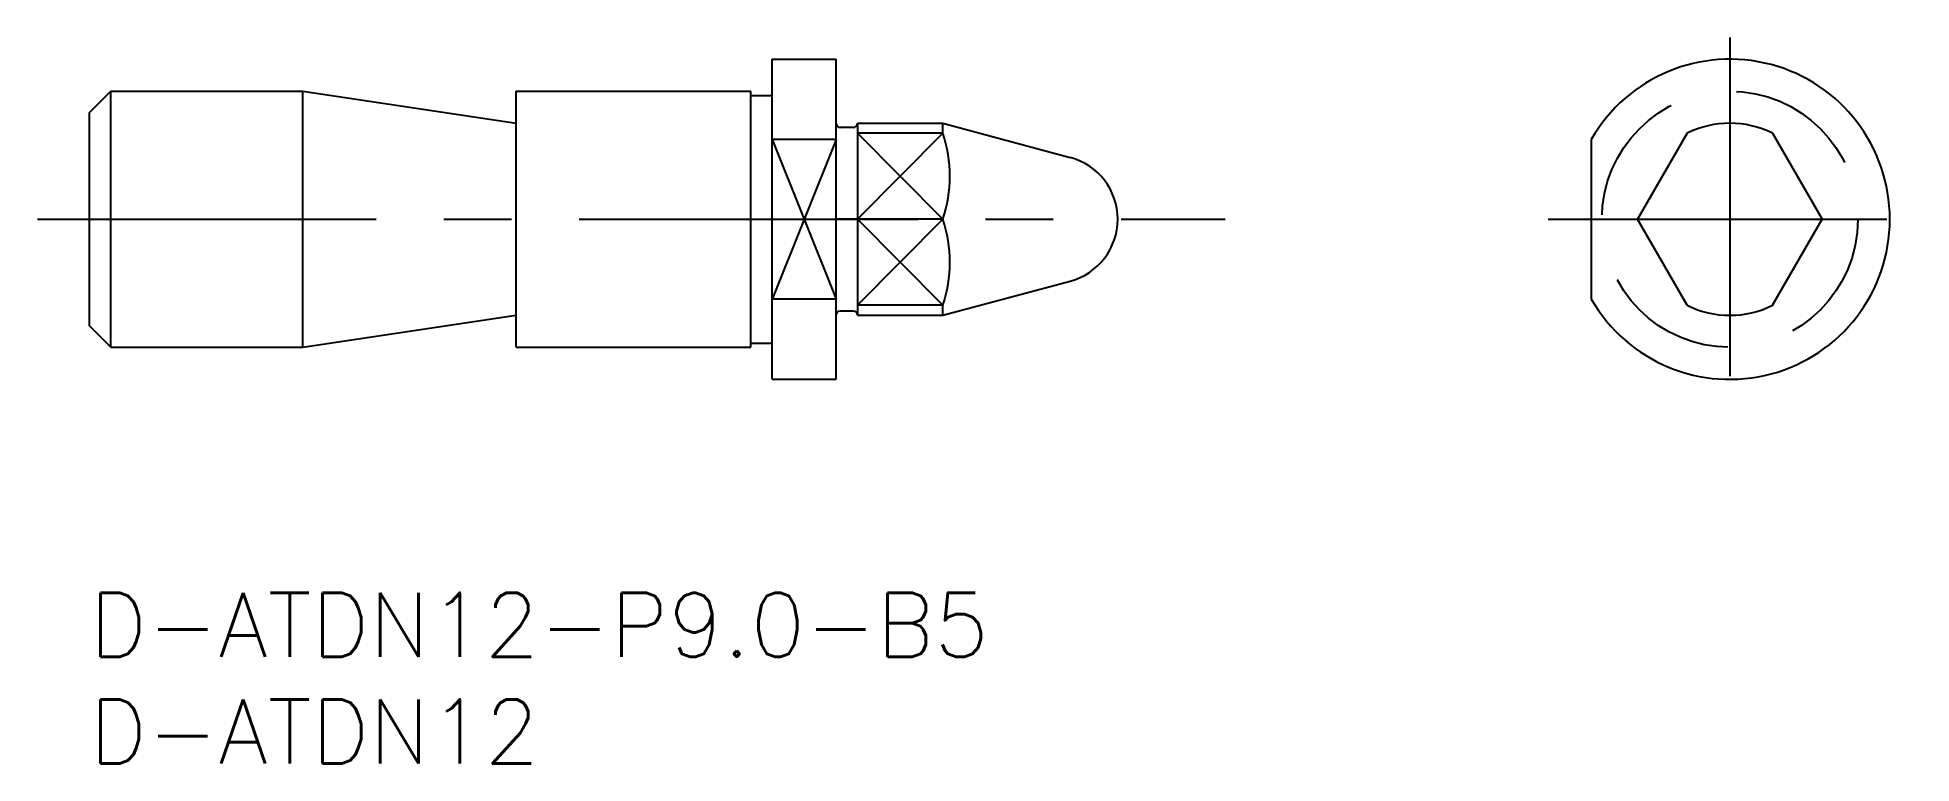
# Model space of a CAD drawing. Extents: x -2.4 to 85.4, y -8 to 26.
import ezdxf

# ---------------------------------------------------------------- set-up
doc = ezdxf.new("R2010")
doc.units = 0
doc.header["$LTSCALE"] = 0.5
doc.linetypes.add('CENTER', pattern=[50.8, 31.75, -6.35, 6.35, -6.35])
doc.linetypes.add('DASHED', pattern=[19.05, 12.7, -6.35])
doc.layers.get('0').update_dxf_attribs({"linetype": 'CONTINUOUS'})
for name, color, linetype in [('MSM_CENTER', 1, 'CENTER'), ('MSM_CONTINUOUS', 7, 'CONTINUOUS'), ('MSM_DASHED', 4, 'DASHED'), ('MSM_NARROW', 5, 'CONTINUOUS'), ('MSM_PART_NUMBER', 7, 'CONTINUOUS')]:
    doc.layers.add(name, color=color, linetype=linetype)
doc.styles.get("Standard").update_dxf_attribs({"font": 'txt.shx', "height": 3, "bigfont": 'bigfont.shx'})

# ---------------------------------------------------------------- blocks, each defined once
blk = doc.blocks.new('*U2')
at = {"layer": 'MSM_PART_NUMBER'}
blk.add_text('D-ATDN12-P9.0-B5', height=3, dxfattribs=at).set_placement((0, -3))
blk = doc.blocks.new('*U3')
at = {"layer": 'MSM_PART_NUMBER'}
blk.add_text('D-ATDN12', height=3, dxfattribs=at).set_placement((0, -8))

msp = doc.modelspace()

# ---------------------------------------------------------------- linework, layer by layer
msp.add_line((33.5, 10), (33.5, 10))
at = {"layer": 'MSM_CENTER'}
for p, q in [((76.905, 26.016), (76.905, 8.984)), ((-2.44, 17.5), (53.25, 17.5)), ((68.389, 17.5), (85.421, 17.5))]:
    msp.add_line(p, q, dxfattribs=at)
at = {"layer": 'MSM_CONTINUOUS'}
for p, q in [((32, 10), (32, 25)), ((32, 25), (35, 25)), ((35, 10), (35, 25)), ((0, 22.5), (1, 23.5)), ((1, 23.5), (10, 23.5)), ((1, 11.5), (1, 23.5)), ((10, 11.5), (10, 23.5)), ((10, 23.5), (20, 22)), ((20, 11.5), (20, 23.5)), ((20, 23.5), (31, 23.5)), ((31, 11.5), (31, 23.5)), ((31, 23.3), (32, 23.3)), ((0, 12.5), (0, 22.5)), ((36, 22), (40, 22)), ((36, 22), (36, 13)), ((40, 21.531), (40, 22)), ((40, 22), (45.98, 20.398)), ((35, 21.242), (32, 21.242)), ((35.8, 21.8), (35.2, 21.8)), ((40, 21.531), (36, 21.531)), ((70.405, 21.242), (70.405, 13.758)), ((74.905, 21.531), (72.578, 17.5)), ((78.905, 21.531), (81.232, 17.5)), ((40, 17.5), (35, 17.5)), ((40, 17.5), (36, 17.5)), ((74.905, 13.469), (72.578, 17.5)), ((78.905, 13.469), (81.232, 17.5)), ((40, 13), (45.98, 14.602)), ((35, 13.758), (32, 13.758)), ((35.8, 13.2), (35.2, 13.2)), ((40, 13.469), (36, 13.469)), ((40, 13), (40, 13.469)), ((1, 11.5), (0, 12.5)), ((10, 11.5), (20, 13)), ((36, 13), (40, 13)), ((1, 11.5), (10, 11.5)), ((20, 11.5), (31, 11.5)), ((31, 11.7), (32, 11.7)), ((32, 10), (35, 10)), ((32.75, 10), (32.75, 10))]:
    msp.add_line(p, q, dxfattribs=at)
for centre, radius, start, end in [((76.905, 17.5), 7.5, 209.92643, 150.07357), ((35.2, 22), 0.2, 180, 270), ((35.8, 22), 0.2, 270, 0), ((76.905, 17.5), 4.5, 63.6122, 116.3878), ((34.15, 19.516), 6.187, 340.9883, 19.0117), ((45.203, 17.5), 3, 284.99998, 75), ((34.15, 15.484), 6.187, 340.98828, 19.01171), ((35.2, 13), 0.2, 90, 180), ((35.8, 13), 0.2, 0, 90), ((76.905, 17.5), 4.5, 243.6122, 296.3878)]:
    msp.add_arc(centre, radius, start, end, dxfattribs=at)
at = {"layer": 'MSM_DASHED'}
msp.add_circle((76.905, 17.5), 6, dxfattribs=at)
at = {"layer": 'MSM_NARROW'}
for p, q in [((32, 21.242), (35, 13.758)), ((35, 21.242), (32, 13.758)), ((36, 21.531), (40, 17.5)), ((40, 21.531), (36, 17.5)), ((40, 17.5), (36, 13.469)), ((36, 17.5), (40, 13.469))]:
    msp.add_line(p, q, dxfattribs=at)

# ---------------------------------------------------------------- block references
at = {"layer": 'MSM_CONTINUOUS'}
for name in ['*U2', '*U3']:
    msp.add_blockref(name, (0, 0), dxfattribs=at)

doc.saveas('drawing.dxf')
